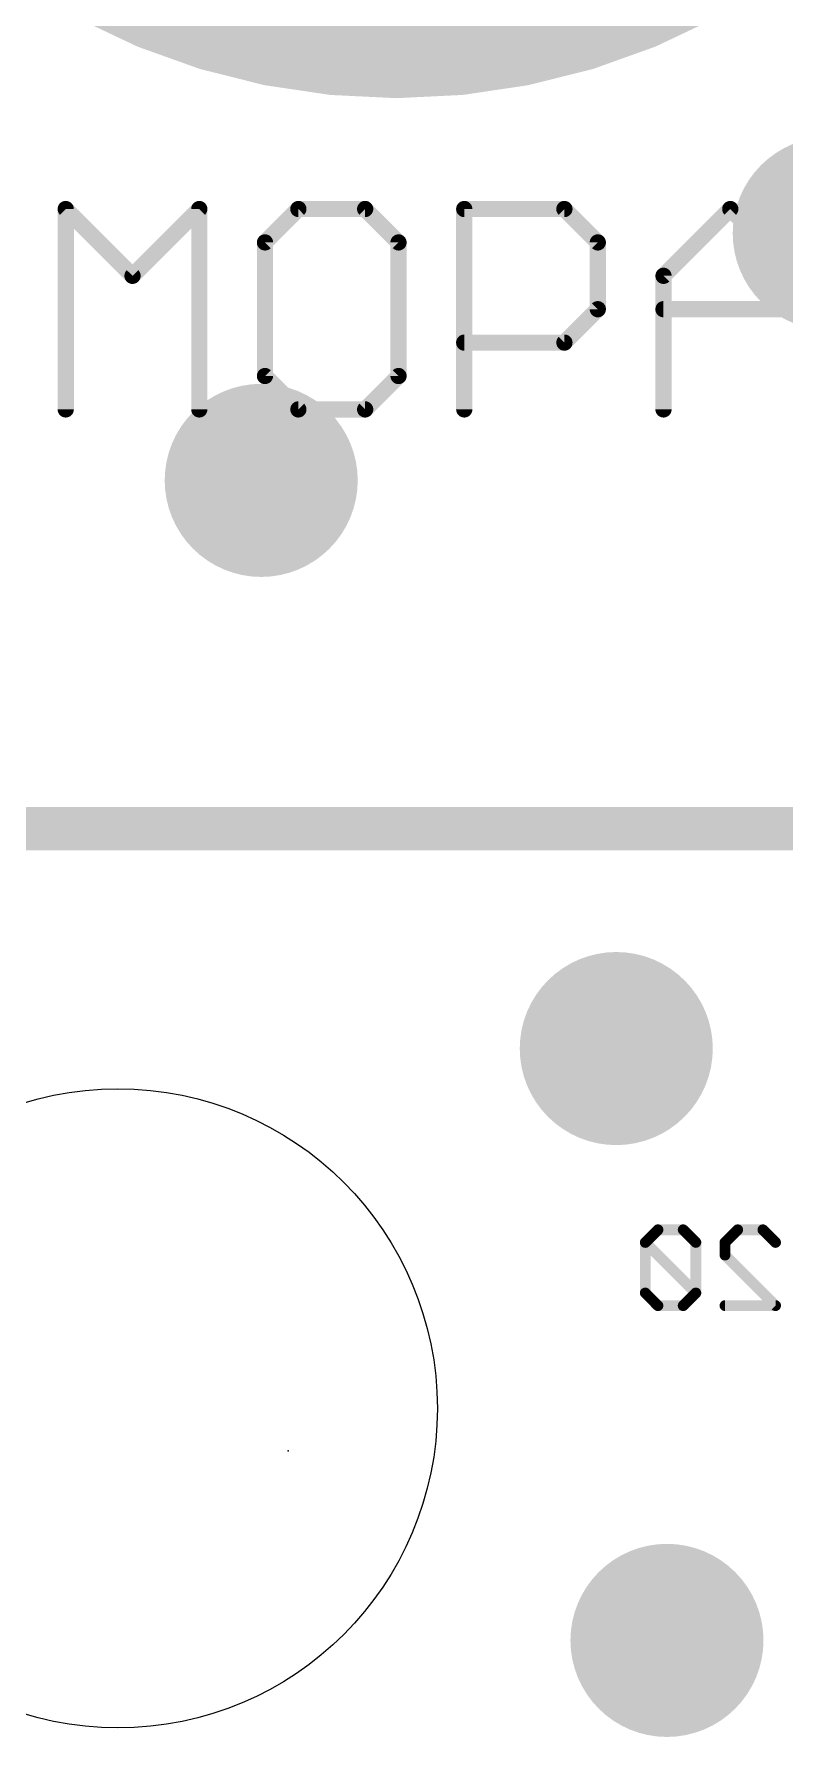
# Model space of a CAD drawing. Extents: x -2.5 to 35.7, y -0.6 to 34.3.
# Drawn here: x 11 to 14.52, y 16.18 to 24.18 of the extents above; entities that cross this region are included whole.
import ezdxf

# ---------------------------------------------------------------- set-up
doc = ezdxf.new("R2010")
doc.units = 0
for name, color, linetype in [('16', 132, 'CONTINUOUS'), ('18', 110, 'CONTINUOUS'), ('20', 53, 'CONTINUOUS'), ('22', 6, 'CONTINUOUS'), ('23', 53, 'CONTINUOUS'), ('27', 253, 'CONTINUOUS'), ('28', 253, 'CONTINUOUS')]:
    doc.layers.add(name, color=color, linetype=linetype)

# ---------------------------------------------------------------- blocks, each defined once
blk = doc.blocks.new('PIE')
at = {"const_width": 0.5}
blk.add_lwpolyline([(0, -0.25, 1), (0, 0.25, 1), (0, -0.25)], format="xyb", dxfattribs=at)
blk = doc.blocks.new('ROUNDV')
at = {"const_width": 0.5}
blk.add_lwpolyline([(0, -0.25, 1), (0, 0.25, 1), (0, -0.25)], format="xyb", dxfattribs=at)

msp = doc.modelspace()

# ---------------------------------------------------------------- linework, layer by layer
at = {"layer": '20'}
msp.add_circle((11.392, 17.726), 1.5, dxfattribs=at)
at = {"layer": '22', "const_width": 0.2032}
msp.add_lwpolyline([(16.51, 20.447), (8.89, 20.447)], dxfattribs=at)
at = {"layer": '23'}
msp.add_point((12.192, 17.526), dxfattribs=at)
at = {"layer": '27', "const_width": 0.0381}
for points in [[(11.1662, 23.3557, 1), (11.1281, 23.3557)], [(11.1606, 23.3692, 1), (11.1337, 23.3422)], [(11.7933, 23.3557, 1), (11.7552, 23.3557)], [(11.7877, 23.3422, 1), (11.7608, 23.3692)], [(12.2395, 23.3748, 1), (12.2395, 23.3367)], [(12.2529, 23.3422, 1), (12.226, 23.3692)], [(12.5665, 23.3692, 1), (12.5395, 23.3422)], [(12.553, 23.3367, 1), (12.553, 23.3748)], [(13.0182, 23.3748, 1), (13.0182, 23.3367)], [(13.0373, 23.3557, 1), (12.9992, 23.3557)], [(13.502, 23.3692, 1), (13.475, 23.3422)], [(13.4885, 23.3367, 1), (13.4885, 23.3748)], [(14.2807, 23.3692, 1), (14.2538, 23.3422)], [(14.2807, 23.3422, 1), (14.2538, 23.3692)], [(12.1017, 23.1989, 1), (12.0636, 23.1989)], [(12.0692, 23.2124, 1), (12.0962, 23.1855)], [(12.7288, 23.1989, 1), (12.6907, 23.1989)], [(12.6963, 23.1855, 1), (12.7232, 23.2124)], [(13.6643, 23.1989, 1), (13.6262, 23.1989)], [(13.6318, 23.1855, 1), (13.6588, 23.2124)], [(11.4472, 23.0556, 1), (11.4742, 23.0287)], [(11.4472, 23.0287, 1), (11.4742, 23.0556)], [(13.9728, 23.0422, 1), (13.9347, 23.0422)], [(13.9403, 23.0556, 1), (13.9672, 23.0287)], [(13.6262, 22.8854, 1), (13.6643, 22.8854)], [(13.6588, 22.8719, 1), (13.6318, 22.8989)], [(13.9537, 22.9045, 1), (13.9537, 22.8664)], [(13.0182, 22.7477, 1), (13.0182, 22.7096)], [(13.475, 22.7421, 1), (13.502, 22.7152)], [(13.4885, 22.7096, 1), (13.4885, 22.7477)], [(12.0636, 22.5719, 1), (12.1017, 22.5719)], [(12.0962, 22.5853, 1), (12.0692, 22.5584)], [(12.6907, 22.5719, 1), (12.7288, 22.5719)], [(12.7232, 22.5584, 1), (12.6963, 22.5853)], [(11.1281, 22.4151, 1), (11.1662, 22.4151)], [(11.7552, 22.4151, 1), (11.7933, 22.4151)], [(12.2395, 22.4342, 1), (12.2395, 22.3961)], [(12.226, 22.4016, 1), (12.2529, 22.4286)], [(12.5395, 22.4286, 1), (12.5665, 22.4016)], [(12.553, 22.3961, 1), (12.553, 22.4342)], [(12.9992, 22.4151, 1), (13.0373, 22.4151)], [(13.9347, 22.4151, 1), (13.9728, 22.4151)]]:
    msp.add_lwpolyline(points, format="xyb", dxfattribs=at)
at = {"layer": '27', "const_width": 0.0762}
for points in [[(11.1472, 22.4151), (11.1472, 23.3557)], [(11.1472, 23.3557), (11.4607, 23.0422)], [(11.4607, 23.0422), (11.7742, 23.3557)], [(11.7742, 23.3557), (11.7742, 22.4151)], [(12.2395, 23.3557), (12.0827, 23.1989)], [(12.553, 23.3557), (12.2395, 23.3557)], [(12.7098, 23.1989), (12.553, 23.3557)], [(13.0182, 22.4151), (13.0182, 23.3557)], [(13.0182, 23.3557), (13.4885, 23.3557)], [(13.4885, 23.3557), (13.6453, 23.1989)], [(13.9537, 23.0422), (14.2673, 23.3557)], [(14.2673, 23.3557), (14.5808, 23.0422)], [(12.0827, 23.1989), (12.0827, 22.5719)], [(12.7098, 22.5719), (12.7098, 23.1989)], [(13.6453, 23.1989), (13.6453, 22.8854)], [(13.9537, 22.4151), (13.9537, 23.0422)], [(13.6453, 22.8854), (13.4885, 22.7286)], [(13.9537, 22.8854), (14.5808, 22.8854)], [(13.4885, 22.7286), (13.0182, 22.7286)], [(12.0827, 22.5719), (12.2395, 22.4151)], [(12.553, 22.4151), (12.7098, 22.5719)], [(12.2395, 22.4151), (12.553, 22.4151)]]:
    msp.add_lwpolyline(points, dxfattribs=at)
at = {"layer": '28', "const_width": 0.0508}
for points in [[(13.9276, 18.5643), (13.8683, 18.505)], [(14.0463, 18.5643), (13.9276, 18.5643)], [(14.1056, 18.505), (14.0463, 18.5643)], [(14.2425, 18.505), (14.3018, 18.5643)], [(14.3018, 18.5643), (14.4205, 18.5643)], [(14.4205, 18.5643), (14.4798, 18.505)], [(13.8683, 18.505), (13.8683, 18.2677)], [(14.1056, 18.2677), (13.8683, 18.505)], [(14.1056, 18.2677), (14.1056, 18.505)], [(14.2425, 18.4457), (14.2425, 18.505)], [(14.4798, 18.2084), (14.2425, 18.4457)], [(13.8683, 18.2677), (13.9276, 18.2084)], [(13.9276, 18.2084), (14.0463, 18.2084)], [(14.0463, 18.2084), (14.1056, 18.2677)], [(14.2425, 18.2084), (14.4798, 18.2084)]]:
    msp.add_lwpolyline(points, dxfattribs=at)
at = {"layer": '28', "const_width": 0.0254}
for points in [[(13.9276, 18.577, 1), (13.9276, 18.5516)], [(13.9366, 18.5553, 1), (13.9186, 18.5733)], [(14.0552, 18.5733, 1), (14.0373, 18.5553)], [(14.0463, 18.5516, 1), (14.0463, 18.577)], [(14.3018, 18.577, 1), (14.3018, 18.5516)], [(14.3108, 18.5553, 1), (14.2928, 18.5733)], [(14.4294, 18.5733, 1), (14.4115, 18.5553)], [(14.4205, 18.5516, 1), (14.4205, 18.577)], [(13.881, 18.505, 1), (13.8556, 18.505)], [(13.8773, 18.514, 1), (13.8593, 18.496)], [(13.8593, 18.514, 1), (13.8773, 18.496)], [(14.1183, 18.505, 1), (14.0929, 18.505)], [(14.0966, 18.496, 1), (14.1145, 18.514)], [(14.2552, 18.505, 1), (14.2298, 18.505)], [(14.2335, 18.514, 1), (14.2515, 18.496)], [(14.2515, 18.4546, 1), (14.2335, 18.4367)], [(14.4708, 18.496, 1), (14.4888, 18.514)], [(14.2298, 18.4457, 1), (14.2552, 18.4457)], [(13.8773, 18.2767, 1), (13.8593, 18.2587)], [(13.8556, 18.2677, 1), (13.881, 18.2677)], [(13.9276, 18.2211, 1), (13.9276, 18.1957)], [(13.9186, 18.1994, 1), (13.9366, 18.2174)], [(14.0373, 18.2174, 1), (14.0552, 18.1994)], [(14.0463, 18.1957, 1), (14.0463, 18.2211)], [(14.0929, 18.2677, 1), (14.1183, 18.2677)], [(14.1145, 18.2587, 1), (14.0966, 18.2767)], [(14.0966, 18.2587, 1), (14.1145, 18.2767)], [(14.2425, 18.2211, 1), (14.2425, 18.1957)], [(14.4708, 18.1994, 1), (14.4888, 18.2174)], [(14.4798, 18.1957, 1), (14.4798, 18.2211)]]:
    msp.add_lwpolyline(points, format="xyb", dxfattribs=at)

# ---------------------------------------------------------------- block references
at = {"layer": '16', "xscale": 6.35, "yscale": 6.35}
msp.add_blockref('PIE', (12.7, 27.051), dxfattribs=at)
at = {"layer": '18', "xscale": 0.9064, "yscale": 0.9064}
for p in [(14.732, 23.241), (14.732, 23.241), (12.065, 22.082), (12.065, 22.082), (13.732, 19.415), (13.732, 19.415), (13.97, 16.637), (13.97, 16.637)]:
    msp.add_blockref('ROUNDV', p, dxfattribs=at)

doc.saveas('drawing.dxf')
